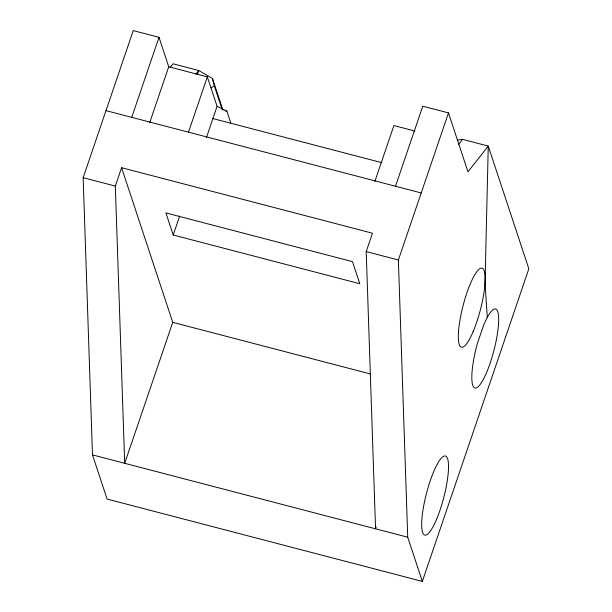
<?xml version="1.0" encoding="UTF-8"?>
<svg xmlns="http://www.w3.org/2000/svg" width="612" height="612" viewBox="0 0 612 612"><rect width="100%" height="100%" fill="white"/><g stroke="black" fill="none" stroke-linecap="round" stroke-linejoin="round"><path stroke-width="0.92" d="M457.248 140.186L462.527 139.36L488.261 146.084L528.844 268.798L422.341 581.4L107.1 499.071L92.489 454.892L83.156 177.687L133.24 30.6L158.998 37.324L168.736 66.777L149.741 122.53M131.733 117.351L158.998 37.324M121.589 167.703L172.745 322.34L124.703 463.299L115.324 186.086L121.589 167.703L372.471 233.21L366.205 251.601L375.561 528.822L376.181 527.016M197.515 74.098L198.739 70.495L173.005 63.778L170.105 67.45M188.343 132.613L207.338 76.86L168.736 66.777M173.211 235.008L165.906 212.922L352.481 261.645L359.787 283.731L173.211 235.008L179.668 216.051M206.435 137.524L217.076 106.304L207.338 76.86M374.904 181.328L393.899 125.559L415.043 131.083M395.49 186.239L422.762 106.19L448.489 112.906L467.958 171.804L488.261 146.084L485.041 283.234L487.29 317.33L483.778 324.727L477.291 343.76A40.874 8.897 -75.4 0 0 476.825 387.679A40.874 8.897 -75.4 0 0 497.548 332.882A40.874 8.897 -75.4 0 0 487.29 317.33M422.341 581.4L407.73 537.221L398.374 260.001L448.489 112.906M195.848 74.174L198.739 70.495L212.471 78.481L222.967 110.221M458.464 144.508L462.527 139.36M211.071 87.791L214.322 85.887L212.471 78.481M225.063 110.741L226.899 111.223L230.778 122.951M212.9 118.567L381.919 162.693M105.983 110.627L421.224 192.956M83.156 177.687L115.324 186.086M366.205 251.601L398.374 260.001M172.745 322.34L370.604 374.001M92.489 454.892L407.73 537.221M217.076 106.304L226.899 111.223M214.322 85.887L222.095 109.395M473.206 331.467A40.874 8.897 -75.4 0 0 482.593 268.393A40.874 8.897 -75.4 0 0 459.444 323.312A40.874 8.897 -75.4 0 0 473.206 331.467M436.57 519.305A40.874 8.897 -75.4 0 0 445.957 456.231A40.874 8.897 -75.4 0 0 422.808 511.158A40.874 8.897 -75.4 0 0 436.57 519.305"/></g></svg>
